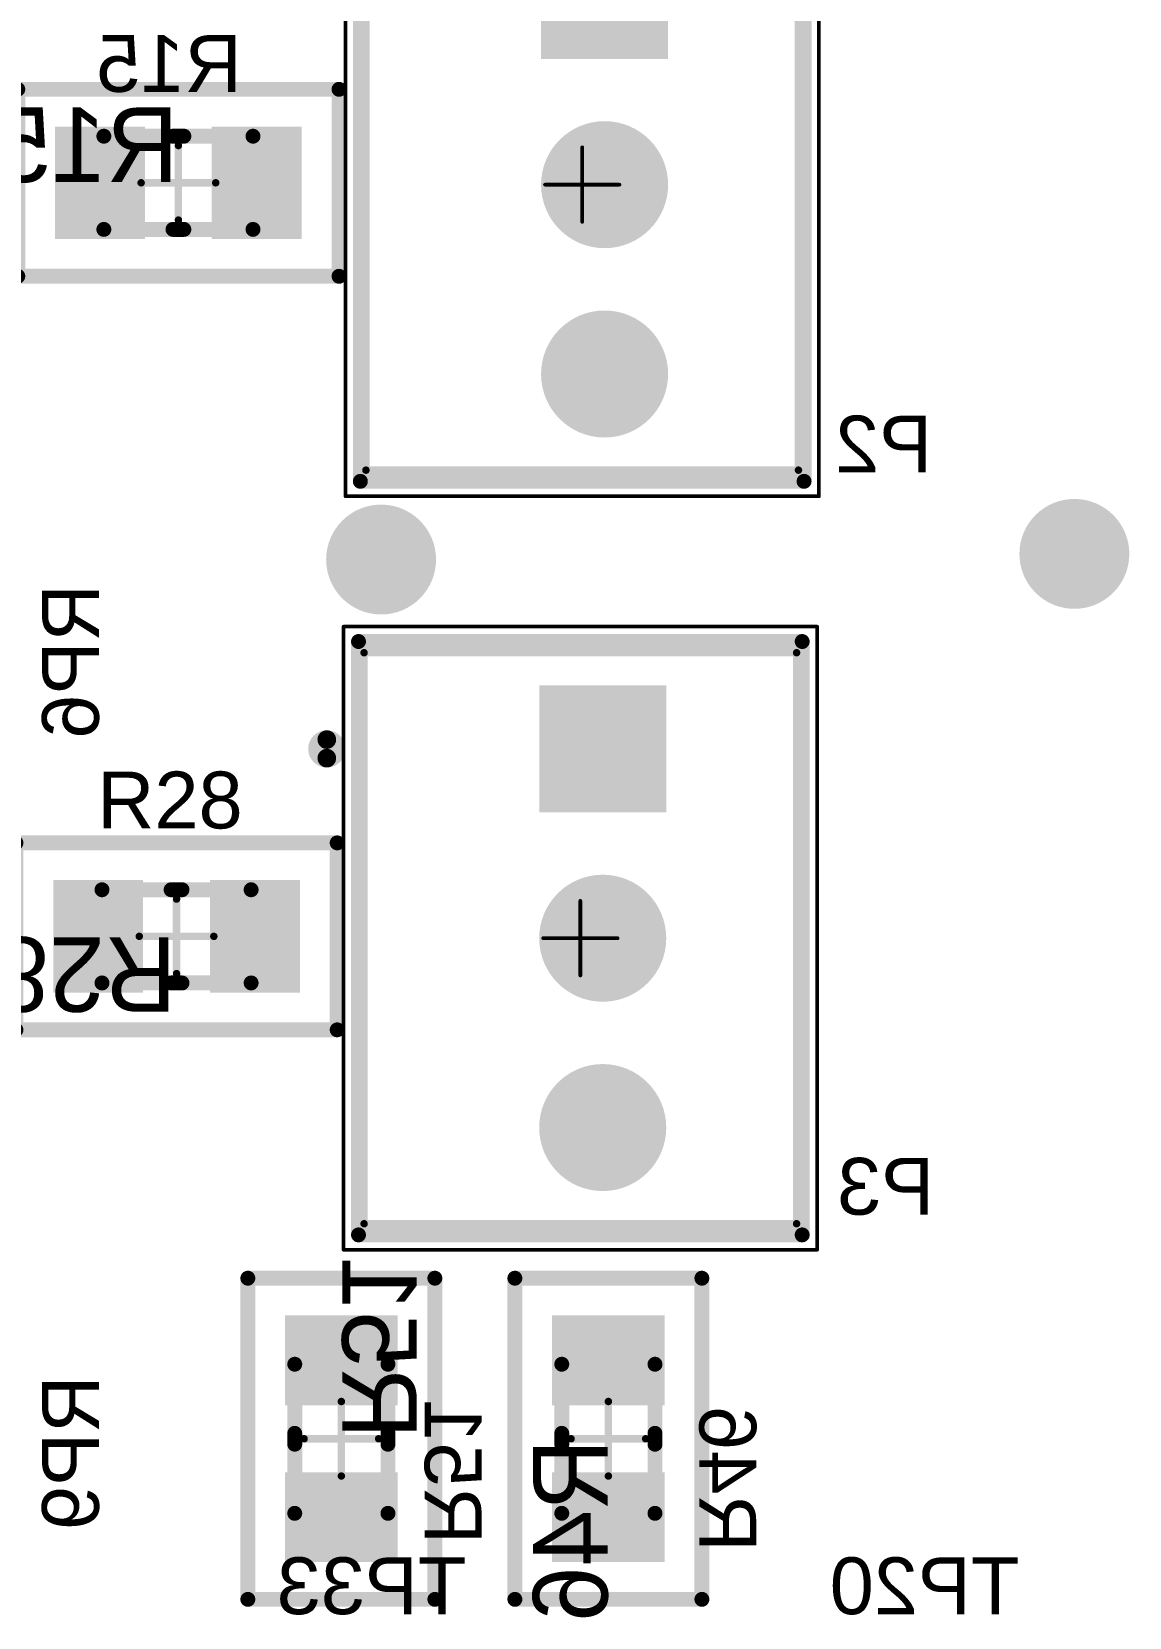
# Model space of a CAD drawing. Header units: millimetres. Extents: x 54 to 247, y 53 to 195.
# Drawn here: x 174.46 to 189.18, y 113.29 to 134.56 of the extents above; entities that cross this region are included whole.
import ezdxf

# ---------------------------------------------------------------- set-up
doc = ezdxf.new("R2010")
doc.units = ezdxf.units.MM
for name, color, linetype in [('BottomOverlay', 54, 'Continuous'), ('BottomPaste', 16, 'Continuous'), ('BottomSolder', 6, 'Continuous'), ('Mechanical10', 56, 'Continuous'), ('Mechanical12', 56, 'Continuous'), ('Mechanical13', 56, 'Continuous'), ('Mechanical15', 56, 'Continuous'), ('MultiLayer', 9, 'Continuous'), ('PadHoleLayer', 156, 'Continuous'), ('TopOverlay', 2, 'Continuous'), ('TopPaste', 8, 'Continuous'), ('TopSolder', 216, 'Continuous'), ('ViaHoleLayer', 16, 'Continuous')]:
    doc.layers.add(name, color=color, linetype=linetype)
doc.styles.add('Arial', font='arial.ttf', dxfattribs={"height": 0.2})

# ---------------------------------------------------------------- blocks, each defined once
blk = doc.blocks.new('V______CRCW0805__3_IPC_A_B_64')
at = {"layer": 'BottomPaste'}
for points in [[(-1.654, 0.754), (-0.448, 0.754), (-0.448, -0.754), (-1.654, -0.754)], [(0.448, 0.754), (1.654, 0.754), (1.654, -0.754), (0.448, -0.754)]]:
    blk.add_hatch(color=16, dxfattribs=at).paths.add_polyline_path(points)
at = {"layer": 'BottomSolder'}
for points in [[(-1.654, 0.754), (-0.448, 0.754), (-0.448, -0.754), (-1.654, -0.754)], [(0.448, 0.754), (1.654, 0.754), (1.654, -0.754), (0.448, -0.754)]]:
    blk.add_hatch(color=6, dxfattribs=at).paths.add_polyline_path(points)
at = {"layer": 'BottomOverlay', "const_width": 0.2}
for points in [[(0.073, 0.625), (-0.073, 0.625)], [(0.073, -0.625), (-0.073, -0.625)]]:
    blk.add_lwpolyline(points, dxfattribs=at)
at = {"layer": 'BottomOverlay', "const_width": 0.1}
for points in [[(-0.123, 0.625, 1), (-0.023, 0.625, 1)], [(0.023, 0.625, 1), (0.123, 0.625, 1)], [(-0.123, -0.625, 1), (-0.023, -0.625, 1)], [(0.023, -0.625, 1), (0.123, -0.625, 1)]]:
    blk.add_lwpolyline(points, format="xyb", close=True, dxfattribs=at)
at = {"layer": 'Mechanical10', "const_width": 0.2}
for points in [[(2.154, 1.254), (-2.154, 1.254)], [(-2.154, 1.254), (-2.154, -1.254)], [(2.154, 1.254), (2.154, -1.254)], [(2.154, -1.254), (-2.154, -1.254)]]:
    blk.add_lwpolyline(points, dxfattribs=at)
at = {"layer": 'Mechanical10', "const_width": 0.1}
for points in [[(-2.204, 1.254, 1), (-2.104, 1.254, 1)], [(-2.204, 1.254, 1), (-2.104, 1.254, 1)], [(2.104, 1.254, 1), (2.204, 1.254, 1)], [(2.104, 1.254, 1), (2.204, 1.254, 1)], [(-2.204, -1.254, 1), (-2.104, -1.254, 1)], [(-2.204, -1.254, 1), (-2.104, -1.254, 1)], [(2.104, -1.254, 1), (2.204, -1.254, 1)], [(2.104, -1.254, 1), (2.204, -1.254, 1)]]:
    blk.add_lwpolyline(points, format="xyb", close=True, dxfattribs=at)
at = {"layer": 'Mechanical12', "const_width": 0.2}
for points in [[(1, 0.625), (-1, 0.625)], [(-1, 0.625), (-1, -0.625)], [(1, 0.625), (1, -0.625)], [(1, -0.625), (-1, -0.625)]]:
    blk.add_lwpolyline(points, dxfattribs=at)
at = {"layer": 'Mechanical12', "const_width": 0.1}
for points in [[(-1.05, 0.625, 1), (-0.95, 0.625, 1)], [(-1.05, 0.625, 1), (-0.95, 0.625, 1)], [(0.95, 0.625, 1), (1.05, 0.625, 1)], [(0.95, 0.625, 1), (1.05, 0.625, 1)], [(-1.05, -0.625, 1), (-0.95, -0.625, 1)], [(-1.05, -0.625, 1), (-0.95, -0.625, 1)], [(0.95, -0.625, 1), (1.05, -0.625, 1)], [(0.95, -0.625, 1), (1.05, -0.625, 1)]]:
    blk.add_lwpolyline(points, format="xyb", close=True, dxfattribs=at)
at = {"layer": 'Mechanical15'}
for points, const_width in [([(2.154, 1.254), (-2.154, 1.254)], 0.2), ([(-2.154, 1.254), (-2.154, -1.254)], 0.2), ([(2.154, 1.254), (2.154, -1.254)], 0.2), ([(0, 0.5), (0, -0.5)], 0.1), ([(0.5, 0), (-0.5, 0)], 0.1), ([(2.154, -1.254), (-2.154, -1.254)], 0.2)]:
    blk.add_lwpolyline(points, dxfattribs=dict(at, const_width=const_width))
for points, const_width in [([(-2.204, 1.254, 1), (-2.104, 1.254, 1)], 0.1), ([(-2.204, 1.254, 1), (-2.104, 1.254, 1)], 0.1), ([(2.104, 1.254, 1), (2.204, 1.254, 1)], 0.1), ([(2.104, 1.254, 1), (2.204, 1.254, 1)], 0.1), ([(-0.025, 0.5, 1), (0.025, 0.5, 1)], 0.05), ([(-0.525, 0, 1), (-0.475, 0, 1)], 0.05), ([(0.475, 0, 1), (0.525, 0, 1)], 0.05), ([(-0.025, -0.5, 1), (0.025, -0.5, 1)], 0.05), ([(-2.204, -1.254, 1), (-2.104, -1.254, 1)], 0.1), ([(-2.204, -1.254, 1), (-2.104, -1.254, 1)], 0.1), ([(2.104, -1.254, 1), (2.204, -1.254, 1)], 0.1), ([(2.104, -1.254, 1), (2.204, -1.254, 1)], 0.1)]:
    blk.add_lwpolyline(points, format="xyb", close=True, dxfattribs=dict(at, const_width=const_width))
at = {"layer": 'Mechanical10', "text_generation_flag": 2}
blk.add_text('R15', height=1, rotation=180, dxfattribs=at).set_placement((0, -0.011))
blk = doc.blocks.new('V______CRCW0805__3_IPC_A_B_117')
at = {"layer": 'BottomPaste'}
for points in [[(-1.654, 0.754), (-0.448, 0.754), (-0.448, -0.754), (-1.654, -0.754)], [(0.448, 0.754), (1.654, 0.754), (1.654, -0.754), (0.448, -0.754)]]:
    blk.add_hatch(color=16, dxfattribs=at).paths.add_polyline_path(points)
at = {"layer": 'BottomSolder'}
for points in [[(-1.654, 0.754), (-0.448, 0.754), (-0.448, -0.754), (-1.654, -0.754)], [(0.448, 0.754), (1.654, 0.754), (1.654, -0.754), (0.448, -0.754)]]:
    blk.add_hatch(color=6, dxfattribs=at).paths.add_polyline_path(points)
at = {"layer": 'BottomOverlay', "const_width": 0.2}
for points in [[(-0.073, 0.625), (0.073, 0.625)], [(-0.073, -0.625), (0.073, -0.625)]]:
    blk.add_lwpolyline(points, dxfattribs=at)
at = {"layer": 'BottomOverlay', "const_width": 0.1}
for points in [[(-0.123, 0.625, 1), (-0.023, 0.625, 1)], [(0.023, 0.625, 1), (0.123, 0.625, 1)], [(-0.123, -0.625, 1), (-0.023, -0.625, 1)], [(0.023, -0.625, 1), (0.123, -0.625, 1)]]:
    blk.add_lwpolyline(points, format="xyb", close=True, dxfattribs=at)
at = {"layer": 'Mechanical10', "const_width": 0.2}
for points in [[(-2.154, 1.254), (-2.154, -1.254)], [(-2.154, 1.254), (2.154, 1.254)], [(2.154, 1.254), (2.154, -1.254)], [(-2.154, -1.254), (2.154, -1.254)]]:
    blk.add_lwpolyline(points, dxfattribs=at)
at = {"layer": 'Mechanical10', "const_width": 0.1}
for points in [[(-2.204, 1.254, 1), (-2.104, 1.254, 1)], [(-2.204, 1.254, 1), (-2.104, 1.254, 1)], [(2.104, 1.254, 1), (2.204, 1.254, 1)], [(2.104, 1.254, 1), (2.204, 1.254, 1)], [(-2.204, -1.254, 1), (-2.104, -1.254, 1)], [(-2.204, -1.254, 1), (-2.104, -1.254, 1)], [(2.104, -1.254, 1), (2.204, -1.254, 1)], [(2.104, -1.254, 1), (2.204, -1.254, 1)]]:
    blk.add_lwpolyline(points, format="xyb", close=True, dxfattribs=at)
at = {"layer": 'Mechanical12', "const_width": 0.2}
for points in [[(-1, 0.625), (-1, -0.625)], [(-1, 0.625), (1, 0.625)], [(1, 0.625), (1, -0.625)], [(-1, -0.625), (1, -0.625)]]:
    blk.add_lwpolyline(points, dxfattribs=at)
at = {"layer": 'Mechanical12', "const_width": 0.1}
for points in [[(-1.05, 0.625, 1), (-0.95, 0.625, 1)], [(-1.05, 0.625, 1), (-0.95, 0.625, 1)], [(0.95, 0.625, 1), (1.05, 0.625, 1)], [(0.95, 0.625, 1), (1.05, 0.625, 1)], [(-1.05, -0.625, 1), (-0.95, -0.625, 1)], [(-1.05, -0.625, 1), (-0.95, -0.625, 1)], [(0.95, -0.625, 1), (1.05, -0.625, 1)], [(0.95, -0.625, 1), (1.05, -0.625, 1)]]:
    blk.add_lwpolyline(points, format="xyb", close=True, dxfattribs=at)
at = {"layer": 'Mechanical15'}
for points, const_width in [([(-2.154, 1.254), (-2.154, -1.254)], 0.2), ([(-2.154, 1.254), (2.154, 1.254)], 0.2), ([(2.154, 1.254), (2.154, -1.254)], 0.2), ([(0, 0.5), (0, -0.5)], 0.1), ([(-0.5, 0), (0.5, 0)], 0.1), ([(-2.154, -1.254), (2.154, -1.254)], 0.2)]:
    blk.add_lwpolyline(points, dxfattribs=dict(at, const_width=const_width))
for points, const_width in [([(-2.204, 1.254, 1), (-2.104, 1.254, 1)], 0.1), ([(-2.204, 1.254, 1), (-2.104, 1.254, 1)], 0.1), ([(2.104, 1.254, 1), (2.204, 1.254, 1)], 0.1), ([(2.104, 1.254, 1), (2.204, 1.254, 1)], 0.1), ([(-0.025, 0.5, 1), (0.025, 0.5, 1)], 0.05), ([(-0.525, 0, 1), (-0.475, 0, 1)], 0.05), ([(0.475, 0, 1), (0.525, 0, 1)], 0.05), ([(-0.025, -0.5, 1), (0.025, -0.5, 1)], 0.05), ([(-2.204, -1.254, 1), (-2.104, -1.254, 1)], 0.1), ([(-2.204, -1.254, 1), (-2.104, -1.254, 1)], 0.1), ([(2.104, -1.254, 1), (2.204, -1.254, 1)], 0.1), ([(2.104, -1.254, 1), (2.204, -1.254, 1)], 0.1)]:
    blk.add_lwpolyline(points, format="xyb", close=True, dxfattribs=dict(at, const_width=const_width))
at = {"layer": 'Mechanical10', "text_generation_flag": 2}
blk.add_text('R51', height=1, rotation=180, dxfattribs=at).set_placement((0, -0.011))
blk = doc.blocks.new('V______CRCW0805__3_IPC_A_B_122')
at = {"layer": 'BottomPaste'}
for points in [[(-1.654, 0.754), (-0.448, 0.754), (-0.448, -0.754), (-1.654, -0.754)], [(0.448, 0.754), (1.654, 0.754), (1.654, -0.754), (0.448, -0.754)]]:
    blk.add_hatch(color=16, dxfattribs=at).paths.add_polyline_path(points)
at = {"layer": 'BottomSolder'}
for points in [[(-1.654, 0.754), (-0.448, 0.754), (-0.448, -0.754), (-1.654, -0.754)], [(0.448, 0.754), (1.654, 0.754), (1.654, -0.754), (0.448, -0.754)]]:
    blk.add_hatch(color=6, dxfattribs=at).paths.add_polyline_path(points)
at = {"layer": 'BottomOverlay', "const_width": 0.2}
for points in [[(0.073, 0.625), (-0.073, 0.625)], [(0.073, -0.625), (-0.073, -0.625)]]:
    blk.add_lwpolyline(points, dxfattribs=at)
at = {"layer": 'BottomOverlay', "const_width": 0.1}
for points in [[(-0.123, 0.625, 1), (-0.023, 0.625, 1)], [(0.023, 0.625, 1), (0.123, 0.625, 1)], [(-0.123, -0.625, 1), (-0.023, -0.625, 1)], [(0.023, -0.625, 1), (0.123, -0.625, 1)]]:
    blk.add_lwpolyline(points, format="xyb", close=True, dxfattribs=at)
at = {"layer": 'Mechanical10', "const_width": 0.2}
for points in [[(-2.154, -1.254), (-2.154, 1.254)], [(2.154, 1.254), (-2.154, 1.254)], [(2.154, -1.254), (2.154, 1.254)], [(2.154, -1.254), (-2.154, -1.254)]]:
    blk.add_lwpolyline(points, dxfattribs=at)
at = {"layer": 'Mechanical10', "const_width": 0.1}
for points in [[(-2.204, 1.254, 1), (-2.104, 1.254, 1)], [(-2.204, 1.254, 1), (-2.104, 1.254, 1)], [(2.104, 1.254, 1), (2.204, 1.254, 1)], [(2.104, 1.254, 1), (2.204, 1.254, 1)], [(-2.204, -1.254, 1), (-2.104, -1.254, 1)], [(-2.204, -1.254, 1), (-2.104, -1.254, 1)], [(2.104, -1.254, 1), (2.204, -1.254, 1)], [(2.104, -1.254, 1), (2.204, -1.254, 1)]]:
    blk.add_lwpolyline(points, format="xyb", close=True, dxfattribs=at)
at = {"layer": 'Mechanical12', "const_width": 0.2}
for points in [[(-1, -0.625), (-1, 0.625)], [(1, 0.625), (-1, 0.625)], [(1, -0.625), (1, 0.625)], [(1, -0.625), (-1, -0.625)]]:
    blk.add_lwpolyline(points, dxfattribs=at)
at = {"layer": 'Mechanical12', "const_width": 0.1}
for points in [[(-1.05, 0.625, 1), (-0.95, 0.625, 1)], [(-1.05, 0.625, 1), (-0.95, 0.625, 1)], [(0.95, 0.625, 1), (1.05, 0.625, 1)], [(0.95, 0.625, 1), (1.05, 0.625, 1)], [(-1.05, -0.625, 1), (-0.95, -0.625, 1)], [(-1.05, -0.625, 1), (-0.95, -0.625, 1)], [(0.95, -0.625, 1), (1.05, -0.625, 1)], [(0.95, -0.625, 1), (1.05, -0.625, 1)]]:
    blk.add_lwpolyline(points, format="xyb", close=True, dxfattribs=at)
at = {"layer": 'Mechanical15'}
for points, const_width in [([(-2.154, -1.254), (-2.154, 1.254)], 0.2), ([(2.154, 1.254), (-2.154, 1.254)], 0.2), ([(2.154, -1.254), (2.154, 1.254)], 0.2), ([(0, -0.5), (0, 0.5)], 0.1), ([(0.5, 0), (-0.5, 0)], 0.1), ([(2.154, -1.254), (-2.154, -1.254)], 0.2)]:
    blk.add_lwpolyline(points, dxfattribs=dict(at, const_width=const_width))
for points, const_width in [([(-2.204, 1.254, 1), (-2.104, 1.254, 1)], 0.1), ([(-2.204, 1.254, 1), (-2.104, 1.254, 1)], 0.1), ([(2.104, 1.254, 1), (2.204, 1.254, 1)], 0.1), ([(2.104, 1.254, 1), (2.204, 1.254, 1)], 0.1), ([(-0.025, 0.5, 1), (0.025, 0.5, 1)], 0.05), ([(-0.525, 0, 1), (-0.475, 0, 1)], 0.05), ([(0.475, 0, 1), (0.525, 0, 1)], 0.05), ([(-0.025, -0.5, 1), (0.025, -0.5, 1)], 0.05), ([(-2.204, -1.254, 1), (-2.104, -1.254, 1)], 0.1), ([(-2.204, -1.254, 1), (-2.104, -1.254, 1)], 0.1), ([(2.104, -1.254, 1), (2.204, -1.254, 1)], 0.1), ([(2.104, -1.254, 1), (2.204, -1.254, 1)], 0.1)]:
    blk.add_lwpolyline(points, format="xyb", close=True, dxfattribs=dict(at, const_width=const_width))
at = {"layer": 'Mechanical10', "text_generation_flag": 2}
blk.add_text('R46', height=1, rotation=-180, dxfattribs=at).set_placement((0, -0.011))
blk = doc.blocks.new('V______CRCW0805__3_IPC_A_132')
at = {"layer": 'TopPaste'}
for points in [[(-1.654, 0.754), (-0.448, 0.754), (-0.448, -0.754), (-1.654, -0.754)], [(0.448, 0.754), (1.654, 0.754), (1.654, -0.754), (0.448, -0.754)]]:
    blk.add_hatch(color=8, dxfattribs=at).paths.add_polyline_path(points)
at = {"layer": 'TopSolder'}
for points in [[(-1.654, 0.754), (-0.448, 0.754), (-0.448, -0.754), (-1.654, -0.754)], [(0.448, 0.754), (1.654, 0.754), (1.654, -0.754), (0.448, -0.754)]]:
    blk.add_hatch(color=216, dxfattribs=at).paths.add_polyline_path(points)
at = {"layer": 'Mechanical10', "const_width": 0.2}
for points in [[(2.154, 1.254), (-2.154, 1.254)], [(-2.154, 1.254), (-2.154, -1.254)], [(2.154, 1.254), (2.154, -1.254)], [(2.154, -1.254), (-2.154, -1.254)]]:
    blk.add_lwpolyline(points, dxfattribs=at)
at = {"layer": 'Mechanical10', "const_width": 0.1}
for points in [[(-2.204, 1.254, 1), (-2.104, 1.254, 1)], [(-2.204, 1.254, 1), (-2.104, 1.254, 1)], [(2.104, 1.254, 1), (2.204, 1.254, 1)], [(2.104, 1.254, 1), (2.204, 1.254, 1)], [(-2.204, -1.254, 1), (-2.104, -1.254, 1)], [(-2.204, -1.254, 1), (-2.104, -1.254, 1)], [(2.104, -1.254, 1), (2.204, -1.254, 1)], [(2.104, -1.254, 1), (2.204, -1.254, 1)]]:
    blk.add_lwpolyline(points, format="xyb", close=True, dxfattribs=at)
at = {"layer": 'Mechanical12', "const_width": 0.2}
for points in [[(1, 0.625), (-1, 0.625)], [(-1, 0.625), (-1, -0.625)], [(1, 0.625), (1, -0.625)], [(1, -0.625), (-1, -0.625)]]:
    blk.add_lwpolyline(points, dxfattribs=at)
at = {"layer": 'Mechanical12', "const_width": 0.1}
for points in [[(-1.05, 0.625, 1), (-0.95, 0.625, 1)], [(-1.05, 0.625, 1), (-0.95, 0.625, 1)], [(0.95, 0.625, 1), (1.05, 0.625, 1)], [(0.95, 0.625, 1), (1.05, 0.625, 1)], [(-1.05, -0.625, 1), (-0.95, -0.625, 1)], [(-1.05, -0.625, 1), (-0.95, -0.625, 1)], [(0.95, -0.625, 1), (1.05, -0.625, 1)], [(0.95, -0.625, 1), (1.05, -0.625, 1)]]:
    blk.add_lwpolyline(points, format="xyb", close=True, dxfattribs=at)
at = {"layer": 'Mechanical15'}
for points, const_width in [([(2.154, 1.254), (-2.154, 1.254)], 0.2), ([(-2.154, 1.254), (-2.154, -1.254)], 0.2), ([(2.154, 1.254), (2.154, -1.254)], 0.2), ([(0, 0.5), (0, -0.5)], 0.1), ([(0.5, 0), (-0.5, 0)], 0.1), ([(2.154, -1.254), (-2.154, -1.254)], 0.2)]:
    blk.add_lwpolyline(points, dxfattribs=dict(at, const_width=const_width))
for points, const_width in [([(-2.204, 1.254, 1), (-2.104, 1.254, 1)], 0.1), ([(-2.204, 1.254, 1), (-2.104, 1.254, 1)], 0.1), ([(2.104, 1.254, 1), (2.204, 1.254, 1)], 0.1), ([(2.104, 1.254, 1), (2.204, 1.254, 1)], 0.1), ([(-0.025, 0.5, 1), (0.025, 0.5, 1)], 0.05), ([(-0.525, 0, 1), (-0.475, 0, 1)], 0.05), ([(0.475, 0, 1), (0.525, 0, 1)], 0.05), ([(-0.025, -0.5, 1), (0.025, -0.5, 1)], 0.05), ([(-2.204, -1.254, 1), (-2.104, -1.254, 1)], 0.1), ([(-2.204, -1.254, 1), (-2.104, -1.254, 1)], 0.1), ([(2.104, -1.254, 1), (2.204, -1.254, 1)], 0.1), ([(2.104, -1.254, 1), (2.204, -1.254, 1)], 0.1)]:
    blk.add_lwpolyline(points, format="xyb", close=True, dxfattribs=dict(at, const_width=const_width))
at = {"layer": 'TopOverlay', "const_width": 0.2}
for points in [[(0.073, 0.625), (-0.073, 0.625)], [(0.073, -0.625), (-0.073, -0.625)]]:
    blk.add_lwpolyline(points, dxfattribs=at)
at = {"layer": 'TopOverlay', "const_width": 0.1}
for points in [[(-0.123, 0.625, 1), (-0.023, 0.625, 1)], [(0.023, 0.625, 1), (0.123, 0.625, 1)], [(-0.123, -0.625, 1), (-0.023, -0.625, 1)], [(0.023, -0.625, 1), (0.123, -0.625, 1)]]:
    blk.add_lwpolyline(points, format="xyb", close=True, dxfattribs=at)
at = {"layer": 'Mechanical10'}
blk.add_text('R28', height=1, dxfattribs=at).set_placement((0, 0.011))
blk = doc.blocks.new('61900311121_B_151')
at = {"layer": 'BottomSolder'}
h = blk.add_hatch(color=6, dxfattribs=at)
edge = h.paths.add_edge_path()
edge.add_arc((-2.54, -0.3), 0.852, 0, 360)
h = blk.add_hatch(color=6, dxfattribs=at)
edge = h.paths.add_edge_path()
edge.add_arc((0, -0.3), 0.852, 0, 360)
blk.add_hatch(color=6, dxfattribs=at).paths.add_polyline_path([(1.688, 0.552), (3.392, 0.552), (3.392, -1.152), (1.688, -1.152)])
at = {"layer": 'MultiLayer'}
h = blk.add_hatch(color=9, dxfattribs=at)
edge = h.paths.add_edge_path()
edge.add_arc((-2.54, -0.3), 0.75, 0, 360)
h = blk.add_hatch(color=9, dxfattribs=at)
edge = h.paths.add_edge_path()
edge.add_arc((0, -0.3), 0.75, 0, 360)
blk.add_hatch(color=9, dxfattribs=at).paths.add_polyline_path([(1.79, 0.45), (3.29, 0.45), (3.29, -1.05), (1.79, -1.05)])
at = {"layer": 'PadHoleLayer'}
h = blk.add_hatch(color=156, dxfattribs=at)
edge = h.paths.add_edge_path()
edge.add_arc((-2.54, -0.3), 0.5, 0, 360)
h = blk.add_hatch(color=156, dxfattribs=at)
edge = h.paths.add_edge_path()
edge.add_arc((0, -0.3), 0.5, 0, 360)
h = blk.add_hatch(color=156, dxfattribs=at)
edge = h.paths.add_edge_path()
edge.add_arc((2.54, -0.3), 0.5, 0, 360)
at = {"layer": 'TopSolder'}
h = blk.add_hatch(color=216, dxfattribs=at)
edge = h.paths.add_edge_path()
edge.add_arc((-2.54, -0.3), 0.852, 0, 360)
h = blk.add_hatch(color=216, dxfattribs=at)
edge = h.paths.add_edge_path()
edge.add_arc((0, -0.3), 0.852, 0, 360)
blk.add_hatch(color=216, dxfattribs=at).paths.add_polyline_path([(1.688, 0.552), (3.392, 0.552), (3.392, -1.152), (1.688, -1.152)])
at = {"layer": 'BottomOverlay'}
for points, const_width in [([(2.665, 3.4, 1), (2.415, 3.4, 1)], 0.25), ([(2.353, 3.4, 1), (2.478, 3.4, 1)], 0.125), ([(2.602, 3.4, 1), (2.727, 3.4, 1)], 0.125), ([(-4.03, 2.975, 1), (-3.93, 2.975, 1)], 0.1), ([(-4.03, 2.975, 1), (-3.93, 2.975, 1)], 0.1), ([(3.93, 2.975, 1), (4.03, 2.975, 1)], 0.1), ([(3.93, 2.975, 1), (4.03, 2.975, 1)], 0.1), ([(-4.03, -2.975, 1), (-3.93, -2.975, 1)], 0.1), ([(-4.03, -2.975, 1), (-3.93, -2.975, 1)], 0.1), ([(3.93, -2.975, 1), (4.03, -2.975, 1)], 0.1), ([(3.93, -2.975, 1), (4.03, -2.975, 1)], 0.1)]:
    blk.add_lwpolyline(points, format="xyb", close=True, dxfattribs=dict(at, const_width=const_width))
at = {"layer": 'BottomOverlay', "const_width": 0.2}
for points in [[(-3.98, 2.975), (-3.98, -2.975)], [(-3.98, 2.975), (3.98, 2.975)], [(3.98, 2.975), (3.98, -2.975)], [(-3.98, -2.975), (3.98, -2.975)]]:
    blk.add_lwpolyline(points, dxfattribs=at)
at = {"layer": 'Mechanical13', "const_width": 0.1}
for points in [[(-3.83, 2.9), (3.83, 2.9)], [(-3.83, 2.9), (-3.83, -2.9)], [(3.83, 2.9), (3.83, -2.9)], [(-3.83, -2.9), (3.83, -2.9)]]:
    blk.add_lwpolyline(points, dxfattribs=at)
at = {"layer": 'Mechanical13', "const_width": 0.05}
for points in [[(-3.855, 2.9, 1), (-3.805, 2.9, 1)], [(-3.855, 2.9, 1), (-3.805, 2.9, 1)], [(3.805, 2.9, 1), (3.855, 2.9, 1)], [(3.805, 2.9, 1), (3.855, 2.9, 1)], [(-3.855, -2.9, 1), (-3.805, -2.9, 1)], [(-3.855, -2.9, 1), (-3.805, -2.9, 1)], [(3.805, -2.9, 1), (3.855, -2.9, 1)], [(3.805, -2.9, 1), (3.855, -2.9, 1)]]:
    blk.add_lwpolyline(points, format="xyb", close=True, dxfattribs=at)
at = {"layer": 'Mechanical15', "const_width": 0.05}
for points in [[(-4.18, 3.175), (4.18, 3.175)], [(-4.18, 3.175), (-4.18, -3.175)], [(4.18, 3.175), (4.18, -3.175)], [(0, 0.5), (0, -0.5)], [(-0.5, 0), (0.5, 0)], [(-4.18, -3.175), (4.18, -3.175)]]:
    blk.add_lwpolyline(points, dxfattribs=at)
at = {"layer": 'Mechanical15', "const_width": 0.025}
for points in [[(-4.192, 3.175, 1), (-4.167, 3.175, 1)], [(-4.192, 3.175, 1), (-4.167, 3.175, 1)], [(4.167, 3.175, 1), (4.192, 3.175, 1)], [(4.167, 3.175, 1), (4.192, 3.175, 1)], [(-0.012, 0.5, 1), (0.012, 0.5, 1)], [(-0.512, 0, 1), (-0.487, 0, 1)], [(0.488, 0, 1), (0.513, 0, 1)], [(-0.012, -0.5, 1), (0.012, -0.5, 1)], [(-4.192, -3.175, 1), (-4.167, -3.175, 1)], [(-4.192, -3.175, 1), (-4.167, -3.175, 1)], [(4.167, -3.175, 1), (4.192, -3.175, 1)], [(4.167, -3.175, 1), (4.192, -3.175, 1)]]:
    blk.add_lwpolyline(points, format="xyb", close=True, dxfattribs=at)
blk = doc.blocks.new('61900311121_B_152')
at = {"layer": 'BottomSolder'}
h = blk.add_hatch(color=6, dxfattribs=at)
edge = h.paths.add_edge_path()
edge.add_arc((-2.54, -0.3), 0.852, 0, 360)
h = blk.add_hatch(color=6, dxfattribs=at)
edge = h.paths.add_edge_path()
edge.add_arc((0, -0.3), 0.852, 0, 360)
blk.add_hatch(color=6, dxfattribs=at).paths.add_polyline_path([(1.688, 0.552), (3.392, 0.552), (3.392, -1.152), (1.688, -1.152)])
at = {"layer": 'MultiLayer'}
h = blk.add_hatch(color=9, dxfattribs=at)
edge = h.paths.add_edge_path()
edge.add_arc((-2.54, -0.3), 0.75, 0, 360)
h = blk.add_hatch(color=9, dxfattribs=at)
edge = h.paths.add_edge_path()
edge.add_arc((0, -0.3), 0.75, 0, 360)
blk.add_hatch(color=9, dxfattribs=at).paths.add_polyline_path([(1.79, 0.45), (3.29, 0.45), (3.29, -1.05), (1.79, -1.05)])
at = {"layer": 'PadHoleLayer'}
h = blk.add_hatch(color=156, dxfattribs=at)
edge = h.paths.add_edge_path()
edge.add_arc((-2.54, -0.3), 0.5, 0, 360)
h = blk.add_hatch(color=156, dxfattribs=at)
edge = h.paths.add_edge_path()
edge.add_arc((0, -0.3), 0.5, 0, 360)
h = blk.add_hatch(color=156, dxfattribs=at)
edge = h.paths.add_edge_path()
edge.add_arc((2.54, -0.3), 0.5, 0, 360)
at = {"layer": 'TopSolder'}
h = blk.add_hatch(color=216, dxfattribs=at)
edge = h.paths.add_edge_path()
edge.add_arc((-2.54, -0.3), 0.852, 0, 360)
h = blk.add_hatch(color=216, dxfattribs=at)
edge = h.paths.add_edge_path()
edge.add_arc((0, -0.3), 0.852, 0, 360)
blk.add_hatch(color=216, dxfattribs=at).paths.add_polyline_path([(1.688, 0.552), (3.392, 0.552), (3.392, -1.152), (1.688, -1.152)])
at = {"layer": 'BottomOverlay'}
for points, const_width in [([(2.665, 3.4, 1), (2.415, 3.4, 1)], 0.25), ([(2.353, 3.4, 1), (2.478, 3.4, 1)], 0.125), ([(2.602, 3.4, 1), (2.727, 3.4, 1)], 0.125), ([(-4.03, 2.975, 1), (-3.93, 2.975, 1)], 0.1), ([(-4.03, 2.975, 1), (-3.93, 2.975, 1)], 0.1), ([(3.93, 2.975, 1), (4.03, 2.975, 1)], 0.1), ([(3.93, 2.975, 1), (4.03, 2.975, 1)], 0.1), ([(-4.03, -2.975, 1), (-3.93, -2.975, 1)], 0.1), ([(-4.03, -2.975, 1), (-3.93, -2.975, 1)], 0.1), ([(3.93, -2.975, 1), (4.03, -2.975, 1)], 0.1), ([(3.93, -2.975, 1), (4.03, -2.975, 1)], 0.1)]:
    blk.add_lwpolyline(points, format="xyb", close=True, dxfattribs=dict(at, const_width=const_width))
at = {"layer": 'BottomOverlay', "const_width": 0.2}
for points in [[(-3.98, 2.975), (-3.98, -2.975)], [(-3.98, 2.975), (3.98, 2.975)], [(3.98, 2.975), (3.98, -2.975)], [(-3.98, -2.975), (3.98, -2.975)]]:
    blk.add_lwpolyline(points, dxfattribs=at)
at = {"layer": 'Mechanical13', "const_width": 0.1}
for points in [[(-3.83, 2.9), (3.83, 2.9)], [(-3.83, 2.9), (-3.83, -2.9)], [(3.83, 2.9), (3.83, -2.9)], [(-3.83, -2.9), (3.83, -2.9)]]:
    blk.add_lwpolyline(points, dxfattribs=at)
at = {"layer": 'Mechanical13', "const_width": 0.05}
for points in [[(-3.855, 2.9, 1), (-3.805, 2.9, 1)], [(-3.855, 2.9, 1), (-3.805, 2.9, 1)], [(3.805, 2.9, 1), (3.855, 2.9, 1)], [(3.805, 2.9, 1), (3.855, 2.9, 1)], [(-3.855, -2.9, 1), (-3.805, -2.9, 1)], [(-3.855, -2.9, 1), (-3.805, -2.9, 1)], [(3.805, -2.9, 1), (3.855, -2.9, 1)], [(3.805, -2.9, 1), (3.855, -2.9, 1)]]:
    blk.add_lwpolyline(points, format="xyb", close=True, dxfattribs=at)
at = {"layer": 'Mechanical15', "const_width": 0.05}
for points in [[(-4.18, 3.175), (4.18, 3.175)], [(-4.18, 3.175), (-4.18, -3.175)], [(4.18, 3.175), (4.18, -3.175)], [(0, 0.5), (0, -0.5)], [(-0.5, 0), (0.5, 0)], [(-4.18, -3.175), (4.18, -3.175)]]:
    blk.add_lwpolyline(points, dxfattribs=at)
at = {"layer": 'Mechanical15', "const_width": 0.025}
for points in [[(-4.192, 3.175, 1), (-4.167, 3.175, 1)], [(-4.192, 3.175, 1), (-4.167, 3.175, 1)], [(4.167, 3.175, 1), (4.192, 3.175, 1)], [(4.167, 3.175, 1), (4.192, 3.175, 1)], [(-0.012, 0.5, 1), (0.012, 0.5, 1)], [(-0.512, 0, 1), (-0.487, 0, 1)], [(0.488, 0, 1), (0.513, 0, 1)], [(-0.012, -0.5, 1), (0.012, -0.5, 1)], [(-4.192, -3.175, 1), (-4.167, -3.175, 1)], [(-4.192, -3.175, 1), (-4.167, -3.175, 1)], [(4.167, -3.175, 1), (4.192, -3.175, 1)], [(4.167, -3.175, 1), (4.192, -3.175, 1)]]:
    blk.add_lwpolyline(points, format="xyb", close=True, dxfattribs=at)

msp = doc.modelspace()

# ---------------------------------------------------------------- hatches: boundary and pattern name
at = {"layer": 'BottomSolder'}
h = msp.add_hatch(color=6, dxfattribs=at)
edge = h.paths.add_edge_path()
edge.add_arc((188.443, 127.559), 0.737, 0, 360)
h = msp.add_hatch(color=6, dxfattribs=at)
edge = h.paths.add_edge_path()
edge.add_arc((179.146, 127.483), 0.737, 0, 360)
at = {"layer": 'TopSolder'}
h = msp.add_hatch(color=216, dxfattribs=at)
edge = h.paths.add_edge_path()
edge.add_arc((188.443, 127.559), 0.737, 0, 360)
h = msp.add_hatch(color=216, dxfattribs=at)
edge = h.paths.add_edge_path()
edge.add_arc((179.146, 127.483), 0.737, 0, 360)
at = {"layer": 'ViaHoleLayer'}
h = msp.add_hatch(color=16, dxfattribs=at)
edge = h.paths.add_edge_path()
edge.add_arc((179.146, 127.483), 0.356, 0, 360)
h = msp.add_hatch(color=16, dxfattribs=at)
edge = h.paths.add_edge_path()
edge.add_arc((188.443, 127.559), 0.356, 0, 360)

# ---------------------------------------------------------------- block references
for name, p, rotation in [('61900311121_B_152', (181.843, 132.512), 90), ('V______CRCW0805__3_IPC_A_B_64', (176.428, 132.537), 180), ('61900311121_B_151', (181.818, 122.403), 90), ('V______CRCW0805__3_IPC_A_132', (176.403, 122.428), 180), ('V______CRCW0805__3_IPC_A_B_117', (178.613, 115.688), 90), ('V______CRCW0805__3_IPC_A_B_122', (182.194, 115.688), 270)]:
    msp.add_blockref(name, p, dxfattribs=dict(rotation=rotation))

# ---------------------------------------------------------------- texts
at = {"layer": 'BottomOverlay', "style": 'Arial', "text_generation_flag": 2}
for s, p in [('R15', (177.279, 133.757)), ('P2', (186.537, 128.651)), ('P3', (186.563, 118.694)), ('TP33', (180.289, 113.335)), ('TP20', (187.706, 113.335))]:
    msp.add_text(s, height=0.762, dxfattribs=at).set_placement(p)
for s, rotation, p in [('RP6', 90, (175.361, 127.152)), ('RP9', 90, (175.361, 116.535)), ('R51', 270, (179.731, 114.275)), ('R46', 270, (183.414, 114.173))]:
    msp.add_text(s, height=0.762, rotation=rotation, dxfattribs=at).set_placement(p)
at = {"layer": 'TopOverlay', "style": 'Arial'}
msp.add_text('R28', height=0.762, dxfattribs=at).set_placement((175.337, 123.876))

doc.saveas('drawing.dxf')
